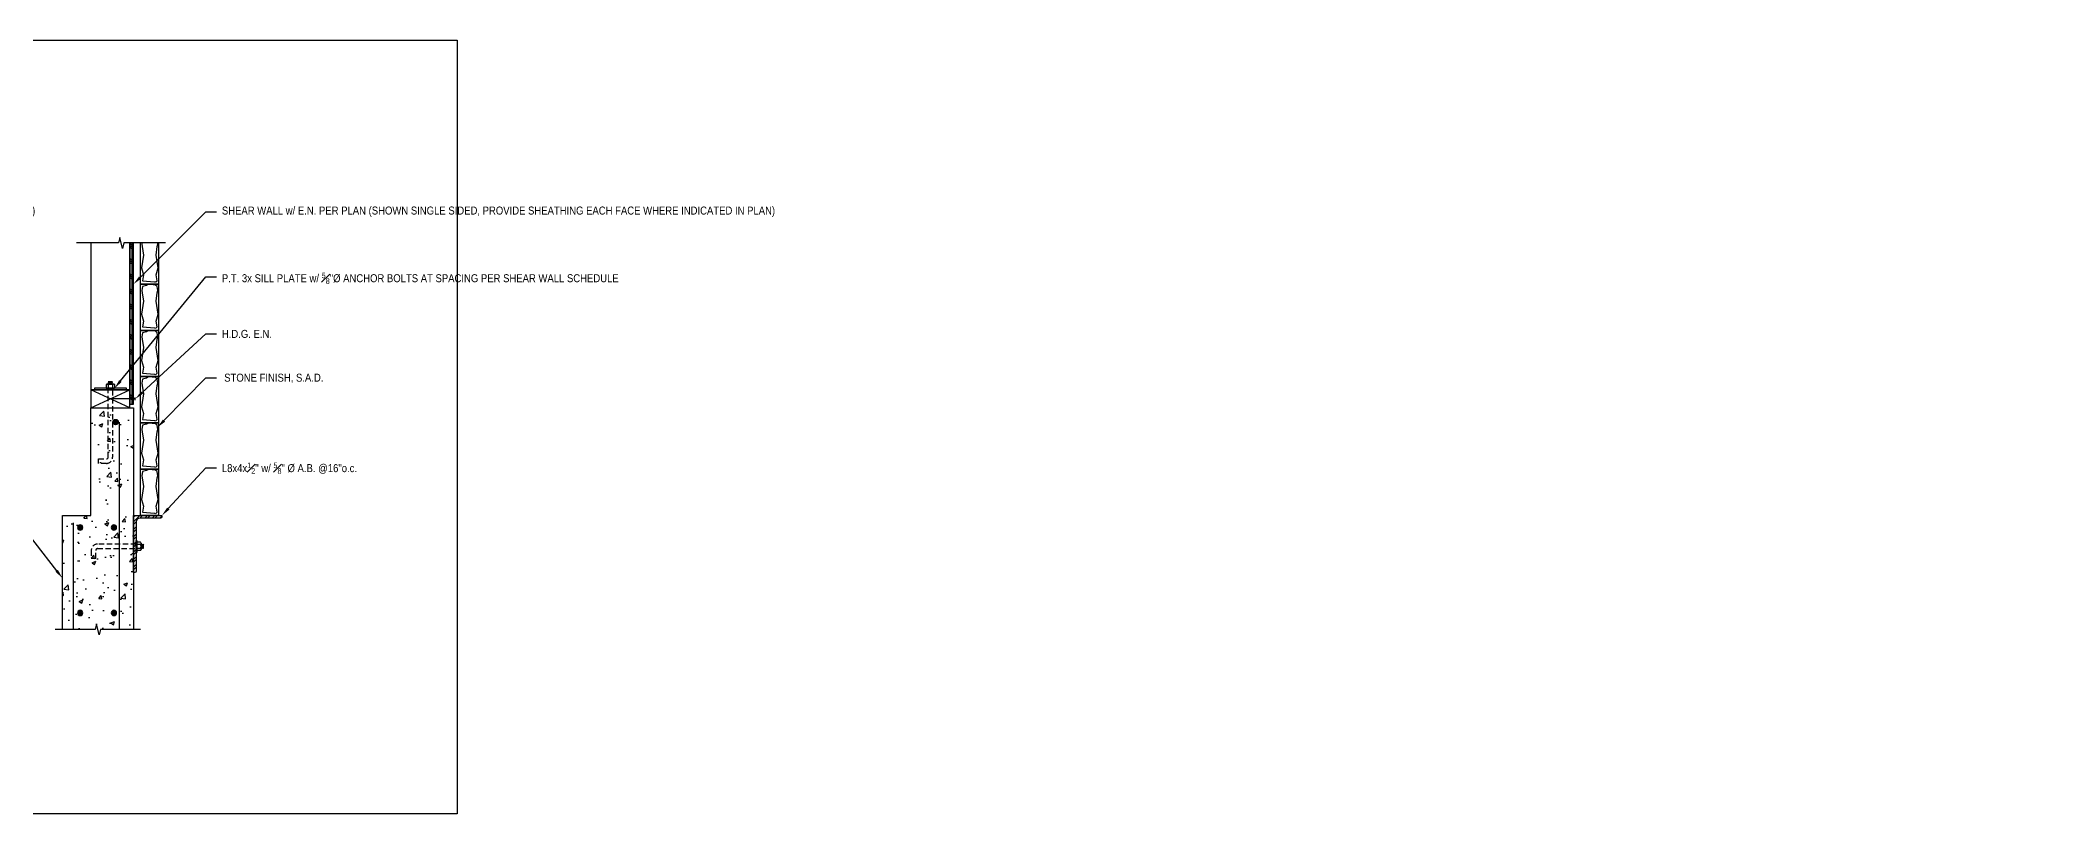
# Model space of a CAD drawing. Header units: inches. Extents: x -2661 to 42767, y -1222 to 9099.
# Drawn here: x 1597.8 to 1880.2, y 3637 to 3745.7 of the extents above; entities that cross this region are included whole.
import ezdxf
from ezdxf import colors
from ezdxf.entities.mleader import LeaderData, LeaderLine
from ezdxf.math import Vec2, Vec3

# ---------------------------------------------------------------- set-up
doc = ezdxf.new("R2010")
doc.units = ezdxf.units.IN
doc.header["$LTSCALE"] = 12
doc.header["$MEASUREMENT"] = 0
doc.linetypes.add('HIDDEN4', pattern=[0.09375, 0.0625, -0.03125])
doc.layers.get('0').update_dxf_attribs({"linetype": 'CONTINUOUS'})
doc.layers.add('DESIGNER COMMENTS', color=221, linetype='CONTINUOUS', plot=False)
doc.layers.add('NON-PLOT', color=253, linetype='CONTINUOUS', plot=False)
for name, color, linetype in [('S-ANNO-NOTE', 4, 'CONTINUOUS'), ('S-ARCH', 1, 'CONTINUOUS'), ('S-BOLT', 2, 'CONTINUOUS'), ('S-BREAK', 2, 'CONTINUOUS'), ('S-CONC', 4, 'CONTINUOUS'), ('S-NAIL', 2, 'CONTINUOUS'), ('S-REBAR', 7, 'CONTINUOUS'), ('S-SIMPSON', 2, 'CONTINUOUS'), ('S-STEEL', 4, 'CONTINUOUS'), ('S-WOOD', 3, 'CONTINUOUS')]:
    doc.layers.add(name, color=color, linetype=linetype)
doc.layers.add('S-HATCH1', color=1, linetype='CONTINUOUS', transparency=0.5)
doc.layers.add('S-HATCH2', color=2, linetype='CONTINUOUS', transparency=0.5)
doc.styles.add('Arial', font='arial.ttf', dxfattribs={"width": 0.85})

# ---------------------------------------------------------------- blocks, each defined once
blk = doc.blocks.new('*U233')
at = {"color": 3}
blk.add_line((0.2, 0.25), (-0.2, 0.25), dxfattribs=at)
blk.add_line((0, 0.25), (0, -3.25))
blk = doc.blocks.new('*U1287')
blk.add_lwpolyline([(2.5, -5.5), (0, -5.5), (0, 0), (2.5, 0)], close=True)
at = {"layer": 'S-WOOD', "color": 2}
for p, q in [((2.5, -5.5), (0, 0)), ((2.5, 0), (0, -5.5))]:
    blk.add_line(p, q, dxfattribs=at)
blk = doc.blocks.new('NUT-SM-THREADS-new')
for p, q in [((-0.94, 0.81), (-0.94, 0)), ((-0.94, 0), (-0.84, 0)), ((-0.84, 0), (0.84, 0)), ((-0.7, 0.94), (0.7, 0.94)), ((0.39, 1.44), (-0.5, 1.44)), ((-0.5, 1.44), (-0.39, 1.37)), ((-0.5, 1.31), (-0.39, 1.37)), ((0.5, 1.25), (-0.5, 1.31)), ((-0.5, 1.31), (-0.39, 1.25)), ((-0.5, 1.19), (-0.39, 1.25)), ((0.5, 1.12), (-0.5, 1.19)), ((-0.5, 1.19), (-0.39, 1.12)), ((-0.5, 1.06), (-0.39, 1.12)), ((0.5, 1), (-0.5, 1.06)), ((-0.5, 1.06), (-0.39, 1)), ((-0.5, 0.94), (-0.39, 1)), ((-0.47, 0.81), (-0.47, 0)), ((-0.39, 1.37), (0.39, 1.31)), ((-0.39, 1.25), (0.39, 1.19)), ((-0.39, 1.12), (0.39, 1.06)), ((-0.39, 1), (0.39, 0.94)), ((0.5, 1.37), (-0.09, 1.41)), ((0.39, 1.44), (0.39, 1.44)), ((0.39, 1.44), (0.5, 1.37)), ((0.39, 1.31), (0.5, 1.37)), ((0.39, 1.31), (0.5, 1.25)), ((0.39, 1.19), (0.5, 1.25)), ((0.39, 1.19), (0.5, 1.12)), ((0.39, 1.06), (0.5, 1.12)), ((0.39, 1.06), (0.5, 1)), ((0.39, 0.94), (0.5, 1)), ((0.47, 0.81), (0.47, 0)), ((0.84, 0), (0.94, 0)), ((0.94, 0.81), (0.94, 0))]:
    blk.add_line(p, q)
for centre, radius, start, end in [((-0.7, 0.65), 0.283, 33.8901, 146.1099), ((0, -0.01), 0.943, 60.1583, 119.8417), ((0.7, 0.65), 0.283, 33.8901, 146.1099)]:
    blk.add_arc(centre, radius, start, end)
blk = doc.blocks.new('NUT-w-4.5in-WASHER')
at = {"layer": 'S-BOLT'}
blk.add_lwpolyline([(-2.25, 0), (2.25, 0), (2.25, 0.25), (-2.25, 0.25)], close=True, dxfattribs=at)
at = {"layer": 'S-BOLT', "xscale": 0.625, "yscale": 0.625, "zscale": 0.625}
blk.add_blockref('NUT-SM-THREADS-new', (0, 0.25), dxfattribs=at)
blk = doc.blocks.new('*U521')
h = blk.add_hatch(color=256)
h.dxf.hatch_style = 1
h.paths.add_polyline_path([(0.375, 0, 1), (-0.375, 0, 1)])
at = {"color": 0}
blk.add_circle((0, 0), 0.375, dxfattribs=at)
blk = doc.blocks.new('*U2283')
at = {"layer": 'S-REBAR', "linetype": 'ByBlock'}
blk.add_blockref('*U521', (0, 0), dxfattribs=at)
blk = doc.blocks.new('*U2284')
at = {"layer": 'S-REBAR', "color": 0, "linetype": 'ByBlock', "lineweight": -2, "transparency": 16777216}
blk.add_blockref('*U2283', (0, 0), dxfattribs=at)
blk = doc.blocks.new('*U2288')
at = {"color": 0, "linetype": 'ByBlock'}
blk.add_lwpolyline([(6, 0), (0.38, 0), (0.19, -0.78), (-0.19, 0.78), (-0.38, 0), (-6, 0)], dxfattribs=at)
blk = doc.blocks.new('*U2286')
at = {"color": 0, "linetype": 'ByBlock'}
blk.add_lwpolyline([(6.25, 0), (0.38, 0), (0.19, -0.78), (-0.19, 0.78), (-0.38, 0), (-6.25, 0)], dxfattribs=at)
blk = doc.blocks.new('6 INCH ANCHOR BOLT')
at = {"layer": 'S-BOLT'}
for p, q in [((-0.59, 0.62), (-0.59, 0.11)), ((-0.44, 0.69), (0.44, 0.69)), ((0.25, 1.01), (-0.31, 1.01)), ((-0.31, 1.01), (-0.24, 0.97)), ((-0.31, 0.93), (-0.24, 0.97)), ((0.31, 0.89), (-0.31, 0.93)), ((-0.31, 0.93), (-0.24, 0.89)), ((-0.31, 0.85), (-0.24, 0.89)), ((0.31, 0.81), (-0.31, 0.85)), ((-0.31, 0.85), (-0.24, 0.81)), ((-0.31, 0.77), (-0.24, 0.81)), ((0.31, 0.73), (-0.31, 0.77)), ((-0.31, 0.77), (-0.24, 0.73)), ((-0.31, 0.69), (-0.24, 0.73)), ((-0.29, 0.62), (-0.29, 0.11)), ((-0.24, 0.97), (0.25, 0.93)), ((-0.24, 0.89), (0.25, 0.85)), ((-0.24, 0.81), (0.25, 0.77)), ((-0.24, 0.73), (0.25, 0.69)), ((0.31, 0.97), (-0.05, 0.99)), ((0.25, 1.01), (0.31, 0.97)), ((0.25, 0.93), (0.31, 0.97)), ((0.25, 0.93), (0.31, 0.89)), ((0.25, 0.85), (0.31, 0.89)), ((0.25, 0.85), (0.31, 0.81)), ((0.25, 0.77), (0.31, 0.81)), ((0.25, 0.77), (0.31, 0.73)), ((0.25, 0.69), (0.31, 0.73)), ((0.29, 0.62), (0.29, 0.11)), ((0.59, 0.62), (0.59, 0.11))]:
    blk.add_line(p, q, dxfattribs=at)
at = {"layer": 'S-BOLT', "linetype": 'HIDDEN4'}
for p, q in [((-0.31, 0), (-0.31, -5.44)), ((0.31, -5.44), (0.31, 0)), ((1.66, -5.69), (0.56, -5.69)), ((0.56, -6.31), (1.66, -6.31)), ((1.66, -6.31), (1.66, -5.69))]:
    blk.add_line(p, q, dxfattribs=at)
at = {"layer": 'S-BOLT'}
blk.add_lwpolyline([(0.85, 0.11), (0.85, 0), (-0.85, 0), (-0.85, 0.11)], close=True, dxfattribs=at)
for centre, radius, start, end in [((-0.44, 0.52), 0.177, 33.8901, 146.1099), ((0, 0.1), 0.589, 60.1583, 119.8417), ((0.44, 0.52), 0.177, 33.8901, 146.1099)]:
    blk.add_arc(centre, radius, start, end, dxfattribs=at)
at = {"layer": 'S-BOLT', "linetype": 'HIDDEN4'}
for radius in [0.875, 0.25]:
    blk.add_arc((0.56, -5.44), radius, 180, 270, dxfattribs=at)
blk = doc.blocks.new('*U2287')
at = {"xscale": -1}
blk.add_blockref('6 INCH ANCHOR BOLT', (0, 0), dxfattribs=at)

msp = doc.modelspace()

# ---------------------------------------------------------------- hatches: boundary and pattern name
at = {"layer": 'S-HATCH1'}
h = msp.add_hatch(dxfattribs=at)
h.set_pattern_fill('STEEL', color=256, scale=6, angle=180, style=0)
h.set_pattern_definition([(225, (2876.921, 4435.98934), (0.5303301, -0.5303301), []), (225, (2876.921, 4435.61434), (0.5303301, -0.5303301), [])])
edge = h.paths.add_edge_path()
edge.add_line((1614.88696, 3678.90753), (1614.88696, 3678.72003))
edge.add_arc((1614.69928, 3678.72012), 0.18768, 628.2239987, 719.973909, ccw=False)
edge.add_line((1614.69347, 3678.53253), (1611.76196, 3678.53253))
edge.add_arc((1611.76196, 3678.03253), 0.5, 450, 540)
edge.add_line((1611.26196, 3678.03253), (1611.26196, 3671.09503))
edge.add_arc((1611.07446, 3671.09503), 0.1875, 630, 720, ccw=False)
edge.add_line((1611.07446, 3670.90753), (1610.88696, 3670.90753))
edge.add_line((1610.88696, 3670.90753), (1610.88696, 3678.90753))
edge.add_line((1610.88696, 3678.90753), (1614.88696, 3678.90753))
at = {"layer": 'S-HATCH2'}
h = msp.add_hatch(dxfattribs=at)
h.set_pattern_fill('AR-CONC', color=256, scale=0.75, style=0)
h.set_pattern_definition([(50, (219.448, -63.4208), (5.3794514, -0.470641), [0.5625, -6.1875]), (355, (219.448, -63.421), (-1.040635, 5.641441), [0.45, -4.95]), (100.45144, (219.8965, -63.46), (4.3388164, 5.1708), [0.4780514, -5.258566]), (46.1842, (219.448, -61.921), (8.00431, -1.241395), [0.84375, -9.28125]), (96.63564, (220.115, -62.024), (7.009965, 7.30589), [0.717078, -7.887853]), (351.18416, (219.448, -61.921), (7.009965, 7.30589), [0.675, -7.425]), (21, (220.198, -62.2958), (4.476803, -3.0196417), [0.5625, -6.1875]), (326, (220.198, -62.296), (1.824865, 5.438625), [0.45, -4.95]), (71.45144, (220.571, -62.5474), (6.301668, 2.4189836), [0.4780514, -5.258566]), (37.5, (219.4482, -63.4208), (0.0911989, 2.4967039), [0, -4.89, 0, -5.025, 0, -4.96875]), (7.5, (219.4482, -63.4208), (1.9730215, 2.9580878), [0, -2.865, 0, -4.7775, 0, -1.89375]), (327.5, (217.7757, -63.4208), (4.0036683, -0.1691615), [0, -1.875, 0, -5.85, 0, -7.7625]), (317.5, (217.0257, -63.4208), (4.3738963, 0.7507874), [0, -2.4375, 0, -3.885, 0, -5.5125])])
h.paths.add_polyline_path([(1600.88696, 3662.90753), (1600.88696, 3678.90753), (1604.88696, 3678.90753), (1604.88696, 3694.03253), (1610.88696, 3694.03253), (1610.88696, 3662.90753)])
at = {"layer": 'S-WOOD'}
h = msp.add_hatch(dxfattribs=at)
h.set_pattern_fill('PLAST', color=1, scale=6, angle=-45, style=0)
h.set_pattern_definition([(315, (1610.387, 3695.4075), (1.06066, 1.06066), []), (315, (1610.5195, 3695.5401), (1.06066, 1.06066), []), (315, (1610.6521, 3695.6727), (1.06066, 1.06066), [])])
h.paths.add_polyline_path([(1610.38696, 3717.18715), (1610.38696, 3694.53253), (1610.88696, 3694.53253), (1610.88696, 3717.18715)])

# ---------------------------------------------------------------- linework, layer by layer
at = {"layer": 'DESIGNER COMMENTS'}
msp.add_lwpolyline([(1570.34738, 3745.66417), (1656.39186, 3745.66417), (1656.39186, 3637.00592), (1570.34738, 3637.00592)], close=True, dxfattribs=at)
at = {"layer": 'NON-PLOT'}
msp.add_lwpolyline([(1614.38696, 3717.18715), (1614.38696, 3711.40753), (1611.88696, 3711.40753), (1611.88696, 3717.18715)], dxfattribs=at)
for points in [[(1611.88696, 3704.90753), (1611.88696, 3711.40753), (1614.38696, 3711.40753), (1614.38696, 3704.90753)], [(1611.88696, 3698.40753), (1611.88696, 3704.90753), (1614.38696, 3704.90753), (1614.38696, 3698.40753)], [(1611.88696, 3691.90753), (1611.88696, 3698.40753), (1614.38696, 3698.40753), (1614.38696, 3691.90753)], [(1611.88696, 3685.40753), (1611.88696, 3691.90753), (1614.38696, 3691.90753), (1614.38696, 3685.40753)], [(1611.88696, 3678.90753), (1611.88696, 3685.40753), (1614.38696, 3685.40753), (1614.38696, 3678.90753)]]:
    msp.add_lwpolyline(points, close=True, dxfattribs=at)
at = {"layer": 'S-ARCH'}
for points in [[(1612.07827, 3717.18715), (1612.04765, 3716.99897), (1612.12565, 3716.67587), (1612.29352, 3715.48957), (1612.01506, 3713.6715), (1612.29352, 3712.7206), (1612.15429, 3711.88566), (1613.82101, 3711.74651), (1614.00056, 3711.7048)], [(1614.01648, 3711.7048), (1614.19557, 3711.88566), (1614.05634, 3712.7206), (1614.33479, 3713.6715), (1614.05634, 3715.48957), (1614.2242, 3716.67587), (1614.30221, 3716.99897), (1614.27159, 3717.18715)], [(1614.01648, 3705.2048), (1614.19557, 3705.38566), (1614.05634, 3706.2206), (1614.33479, 3707.1715), (1614.05634, 3708.98957), (1614.2242, 3710.17587), (1614.30221, 3710.49897), (1614.20855, 3711.07455), (1614.00056, 3711.2757), (1612.99337, 3711.37576), (1612.69088, 3711.2163), (1612.14131, 3711.07455), (1612.04765, 3710.49897), (1612.12565, 3710.17587), (1612.29352, 3708.98957), (1612.01506, 3707.1715), (1612.29352, 3706.2206), (1612.15429, 3705.38566), (1613.82101, 3705.24651), (1614.00056, 3705.2048)], [(1614.01648, 3698.7048), (1614.19557, 3698.88566), (1614.05634, 3699.7206), (1614.33479, 3700.6715), (1614.05634, 3702.48957), (1614.2242, 3703.67587), (1614.30221, 3703.99897), (1614.20855, 3704.57455), (1614.00056, 3704.7757), (1612.99337, 3704.87576), (1612.69088, 3704.7163), (1612.14131, 3704.57455), (1612.04765, 3703.99897), (1612.12565, 3703.67587), (1612.29352, 3702.48957), (1612.01506, 3700.6715), (1612.29352, 3699.7206), (1612.15429, 3698.88566), (1613.82101, 3698.74651), (1614.00056, 3698.7048)], [(1614.01648, 3692.2048), (1614.19557, 3692.38566), (1614.05634, 3693.2206), (1614.33479, 3694.1715), (1614.05634, 3695.98957), (1614.2242, 3697.17587), (1614.30221, 3697.49897), (1614.20855, 3698.07455), (1614.00056, 3698.2757), (1612.99337, 3698.37576), (1612.69088, 3698.2163), (1612.14131, 3698.07455), (1612.04765, 3697.49897), (1612.12565, 3697.17587), (1612.29352, 3695.98957), (1612.01506, 3694.1715), (1612.29352, 3693.2206), (1612.15429, 3692.38566), (1613.82101, 3692.24651), (1614.00056, 3692.2048)], [(1614.01648, 3685.7048), (1614.19557, 3685.88566), (1614.05634, 3686.7206), (1614.33479, 3687.6715), (1614.05634, 3689.48957), (1614.2242, 3690.67587), (1614.30221, 3690.99897), (1614.20855, 3691.57455), (1614.00056, 3691.7757), (1612.99337, 3691.87576), (1612.69088, 3691.7163), (1612.14131, 3691.57455), (1612.04765, 3690.99897), (1612.12565, 3690.67587), (1612.29352, 3689.48957), (1612.01506, 3687.6715), (1612.29352, 3686.7206), (1612.15429, 3685.88566), (1613.82101, 3685.74651), (1614.00056, 3685.7048)], [(1614.01648, 3679.2048), (1614.19557, 3679.38566), (1614.05634, 3680.2206), (1614.33479, 3681.1715), (1614.05634, 3682.98957), (1614.2242, 3684.17587), (1614.30221, 3684.49897), (1614.20855, 3685.07455), (1614.00056, 3685.2757), (1612.99337, 3685.37576), (1612.69088, 3685.2163), (1612.14131, 3685.07455), (1612.04765, 3684.49897), (1612.12565, 3684.17587), (1612.29352, 3682.98957), (1612.01506, 3681.1715), (1612.29352, 3680.2206), (1612.15429, 3679.38566), (1613.82101, 3679.24651), (1614.00056, 3679.2048)]]:
    msp.add_lwpolyline(points, dxfattribs=at)
at = {"layer": 'S-CONC'}
msp.add_lwpolyline([(1600.88696, 3662.90753), (1600.88696, 3678.90753), (1604.88696, 3678.90753), (1604.88696, 3694.03253), (1610.88696, 3694.03253), (1610.88696, 3662.90753)], dxfattribs=at)
at = {"layer": 'S-REBAR'}
for points in [[(1608.88696, 3692.03253), (1608.88696, 3662.90753)], [(1602.38696, 3677.85767), (1602.38696, 3662.90753)]]:
    msp.add_lwpolyline(points, dxfattribs=at)
at = {"layer": 'S-SIMPSON', "linetype": 'HIDDEN4'}
msp.add_lwpolyline([(1605.98071, 3686.84503), (1607.07446, 3686.84503, 0.414213562), (1607.32446, 3687.09503), (1607.32446, 3696.53253), (1607.94946, 3696.53253), (1607.94946, 3687.09503, -0.414213562), (1607.07446, 3686.22003), (1605.98071, 3686.22003)], format="xyb", close=True, dxfattribs=at)
at = {"layer": 'S-STEEL'}
msp.add_lwpolyline([(1614.88696, 3678.90753), (1614.88696, 3678.72003, -0.414213562), (1614.69946, 3678.53253), (1611.76196, 3678.53253, 0.414213562), (1611.26196, 3678.03253), (1611.26196, 3671.09503, -0.414213562), (1611.07446, 3670.90753), (1610.88696, 3670.90753), (1610.88696, 3678.90753)], format="xyb", close=True, dxfattribs=at)
at = {"layer": 'S-WOOD', "color": 1}
msp.add_line((1610.63696, 3717.18715), (1610.63696, 3694.53253), dxfattribs=at)
at = {"layer": 'S-WOOD'}
msp.add_lwpolyline([(1604.88696, 3717.18715), (1604.88696, 3696.53253), (1610.38696, 3696.53253), (1610.38696, 3717.18715)], dxfattribs=at)
msp.add_lwpolyline([(1610.38696, 3717.18715), (1610.38696, 3694.53253), (1610.88696, 3694.53253), (1610.88696, 3717.18715)], close=True, dxfattribs=at)

# ---------------------------------------------------------------- block references
at = {"xscale": -1, "rotation": 270}
msp.add_blockref('*U2287', (1611.26196, 3674.56378), dxfattribs=at)
at = {"layer": 'S-BREAK'}
for name, p in [('*U2286', (1609.13696, 3717.18715)), ('*U2288', (1605.88696, 3662.90753))]:
    msp.add_blockref(name, p, dxfattribs=at)
at = {"layer": 'S-NAIL', "color": 1, "rotation": 270}
msp.add_blockref('*U233', (1610.88696, 3695.28253), dxfattribs=at)
at = {"layer": 'S-REBAR'}
msp.add_blockref('*U2284', (1608.37382, 3692.03253), dxfattribs=at)
at = {"layer": 'S-REBAR', "linetype": 'ByBlock', "xscale": -1, "rotation": 180}
for p in [(1603.38696, 3677.21991), (1608.13696, 3677.21991), (1603.38696, 3665.21991), (1608.13696, 3665.21991)]:
    msp.add_blockref('*U521', p, dxfattribs=at)
at = {"layer": 'S-SIMPSON'}
msp.add_blockref('NUT-w-4.5in-WASHER', (1607.63696, 3696.53253), dxfattribs=at)
at = {"layer": 'S-WOOD', "xscale": -1, "rotation": 90}
msp.add_blockref('*U1287', (1604.88696, 3696.53253), dxfattribs=at)

# ---------------------------------------------------------------- leaders
at = {"layer": 'S-ANNO-NOTE'}
ml = msp.add_multileader_mtext('Standard', dxfattribs=at)
ml.set_content('SHEAR WALL w/ E.N. PER PLAN (SHOWN SINGLE SIDED, PROVIDE SHEATHING EACH FACE WHERE INDICATED IN PLAN)', color=256, style='Arial')
ml.set_leader_properties(color=2)
ml.build(insert=Vec2(0, 0))
ml.multileader.update_dxf_attribs({"dogleg_length": 0.36, "arrow_head_size": 1.3125, "scale": 12})
ctx = ml.context
ctx.base_point, ctx.scale, ctx.char_height, ctx.arrow_head_size, ctx.landing_gap_size, ctx.plane_origin = Vec3(1419.90185, 3723.18207), 12, 1.125, 1.3125, 0.75, Vec3(1376.43118, 4021.67937)
notes = []
notes.append((ctx, [(0, (1, 1, 0), (1418.40185, 3723.18207), (1, 0), 1.5, [(0, [(1408.23069, 3711.40243)], 0, [])])]))
ctx.mtext.insert, ctx.mtext.width, ctx.mtext.defined_height, ctx.mtext.flow_direction = Vec3(1420.65185, 3723.90995), 24.8520693, 3.69153, 5
ml = msp.add_multileader_mtext('Standard', dxfattribs=at)
ml.set_content('SHEAR WALL w/ E.N. PER PLAN (SHOWN SINGLE SIDED, PROVIDE SHEATHING EACH FACE WHERE INDICATED IN PLAN)', color=256, style='Arial')
ml.set_leader_properties(color=2)
ml.build(insert=Vec2(0, 0))
ml.multileader.update_dxf_attribs({"dogleg_length": 0.36, "arrow_head_size": 1.3125, "scale": 12})
ctx = ml.context
ctx.base_point, ctx.scale, ctx.char_height, ctx.arrow_head_size, ctx.landing_gap_size, ctx.plane_origin = Vec3(1518.53543, 3721.57358), 12, 1.125, 1.3125, 0.75, Vec3(1475.06476, 4021.67937)
notes.append((ctx, [(0, (1, 1, 0), (1517.03543, 3721.57358), (1, 0), 1.5, [(0, [(1506.86427, 3711.40243)], 0, [])])]))
ctx.mtext.insert, ctx.mtext.width, ctx.mtext.defined_height, ctx.mtext.flow_direction = Vec3(1519.28543, 3722.30146), 24.8520693, 3.69153, 5
ml = msp.add_multileader_mtext('Standard', dxfattribs=at)
ml.set_content('SHEAR WALL w/ E.N. PER PLAN (SHOWN SINGLE SIDED, PROVIDE SHEATHING EACH FACE WHERE INDICATED IN PLAN)', color=256, style='Arial')
ml.set_leader_properties(color=2)
ml.build(insert=Vec2(0, 0))
ml.multileader.update_dxf_attribs({"dogleg_length": 0.36, "arrow_head_size": 1.3125, "scale": 12})
ctx = ml.context
ctx.base_point, ctx.scale, ctx.char_height, ctx.arrow_head_size, ctx.landing_gap_size, ctx.plane_origin = Vec3(1622.55812, 3721.57358), 12, 1.125, 1.3125, 0.75, Vec3(1579.08745, 4021.67937)
notes.append((ctx, [(0, (1, 1, 0), (1621.05812, 3721.57358), (1, 0), 1.5, [(0, [(1610.88696, 3711.40243)], 0, [])])]))
ctx.mtext.insert, ctx.mtext.width, ctx.mtext.defined_height, ctx.mtext.flow_direction = Vec3(1623.30812, 3722.30146), 24.8520693, 3.69153, 5
ml = msp.add_multileader_mtext('Standard', dxfattribs=at)
ml.set_content('\\A1;P.T. 3x SILL PLATE w/ {\\H0.7x;\\S5#8;}"%%C ANCHOR BOLTS AT SPACING PER SHEAR WALL SCHEDULE', color=256, style='Arial')
ml.set_leader_properties(color=2)
ml.build(insert=Vec2(0, 0))
ml.multileader.update_dxf_attribs({"dogleg_length": 0.36, "arrow_head_size": 1.3125, "scale": 12})
ctx = ml.context
ctx.base_point, ctx.scale, ctx.char_height, ctx.arrow_head_size, ctx.landing_gap_size, ctx.plane_origin = Vec3(1419.90185, 3711.13447), 12, 1.125, 1.3125, 0.75, Vec3(1358.38704, 3992.08532)
notes.append((ctx, [(0, (1, 1, 0), (1418.40185, 3711.13447), (1, 0), 1.5, [(0, [(1405.56728, 3696.78253)], 0, [])])]))
ctx.mtext.insert, ctx.mtext.width, ctx.mtext.flow_direction = Vec3(1420.65185, 3711.70657), 21.5033221, 5
ml = msp.add_multileader_mtext('Standard', dxfattribs=at)
ml.set_content('\\A1;P.T. 3x SILL PLATE w/ {\\H0.7x;\\S5#8;}"%%C ANCHOR BOLTS AT SPACING PER SHEAR WALL SCHEDULE', color=256, style='Arial')
ml.set_leader_properties(color=2)
ml.build(insert=Vec2(0, 0))
ml.multileader.update_dxf_attribs({"dogleg_length": 0.36, "arrow_head_size": 1.3125, "scale": 12})
ctx = ml.context
ctx.base_point, ctx.scale, ctx.char_height, ctx.arrow_head_size, ctx.landing_gap_size, ctx.plane_origin = Vec3(1518.53543, 3712.44717), 12, 1.125, 1.3125, 0.75, Vec3(1457.02062, 3992.08532)
notes.append((ctx, [(0, (1, 1, 0), (1517.03543, 3712.44717), (1, 0), 1.5, [(0, [(1504.20086, 3696.78253)], 0, [])])]))
ctx.mtext.insert, ctx.mtext.width, ctx.mtext.flow_direction = Vec3(1519.28543, 3713.01927), 21.5033221, 5
ml = msp.add_multileader_mtext('Standard', dxfattribs=at)
ml.set_content('\\A1;P.T. 3x SILL PLATE w/ {\\H0.7x;\\S5#8;}"%%C ANCHOR BOLTS AT SPACING PER SHEAR WALL SCHEDULE', color=256, style='Arial')
ml.set_leader_properties(color=2)
ml.build(insert=Vec2(0, 0))
ml.multileader.update_dxf_attribs({"dogleg_length": 0.36, "arrow_head_size": 1.3125, "scale": 12})
ctx = ml.context
ctx.base_point, ctx.scale, ctx.char_height, ctx.arrow_head_size, ctx.landing_gap_size, ctx.plane_origin = Vec3(1622.55812, 3712.44717), 12, 1.125, 1.3125, 0.75, Vec3(1561.0433, 3992.08532)
notes.append((ctx, [(0, (1, 1, 0), (1621.05812, 3712.44717), (1, 0), 1.5, [(0, [(1608.22355, 3696.78253)], 0, [])])]))
ctx.mtext.insert, ctx.mtext.width, ctx.mtext.flow_direction = Vec3(1623.30812, 3713.01927), 21.5033221, 5
ml = msp.add_multileader_mtext('Standard', dxfattribs=at)
ml.set_content('{\\C4;H.D.G. E.N.}', color=256, style='Arial')
ml.set_leader_properties(color=2)
ml.build(insert=Vec2(0, 0))
ml.multileader.update_dxf_attribs({"dogleg_length": 0.36, "arrow_head_size": 1.3125, "scale": 12})
ctx = ml.context
ctx.base_point, ctx.scale, ctx.char_height, ctx.arrow_head_size, ctx.landing_gap_size, ctx.plane_origin = Vec3(1518.53543, 3704.40579), 12, 1.125, 1.3125, 0.75, Vec3(1474.18976, 4003.78588)
notes.append((ctx, [(0, (1, 1, 0), (1517.03543, 3704.40579), (1, 0), 1.5, [(0, [(1507.11427, 3695.28253)], 0, [])])]))
ctx.mtext.insert, ctx.mtext.width, ctx.mtext.flow_direction = Vec3(1519.28543, 3704.97788), 13.4672328, 5
ml = msp.add_multileader_mtext('Standard', dxfattribs=at)
ml.set_content('{\\C4;H.D.G. E.N.}', color=256, style='Arial')
ml.set_leader_properties(color=2)
ml.build(insert=Vec2(0, 0))
ml.multileader.update_dxf_attribs({"dogleg_length": 0.36, "arrow_head_size": 1.3125, "scale": 12})
ctx = ml.context
ctx.base_point, ctx.scale, ctx.char_height, ctx.arrow_head_size, ctx.landing_gap_size, ctx.plane_origin = Vec3(1622.55812, 3704.40579), 12, 1.125, 1.3125, 0.75, Vec3(1578.21245, 4003.78588)
notes.append((ctx, [(0, (1, 1, 0), (1621.05812, 3704.40579), (1, 0), 1.5, [(0, [(1611.13696, 3695.28253)], 0, [])])]))
ctx.mtext.insert, ctx.mtext.width, ctx.mtext.flow_direction = Vec3(1623.30812, 3704.97788), 13.4672328, 5
ml = msp.add_multileader_mtext('Standard', dxfattribs=at)
ml.set_content('STONE FINISH, S.A.D.', color=4, style='Arial')
ml.set_leader_properties(color=2)
ml.build(insert=Vec2(0, 0))
ml.multileader.update_dxf_attribs({"dogleg_length": 0.36, "arrow_head_size": 1.3125, "scale": 12})
ctx = ml.context
ctx.base_point, ctx.scale, ctx.char_height, ctx.arrow_head_size, ctx.landing_gap_size, ctx.plane_origin = Vec3(1518.53543, 3698.25532), 12, 1.125, 1.3125, 1.08, Vec3(1473.18535, 3991.40644)
notes.append((ctx, [(0, (1, 1, 0), (1517.03543, 3698.25532), (1, 0), 1.5, [(0, [(1510.23269, 3691.28676)], 0, [])])]))
ctx.mtext.insert, ctx.mtext.width, ctx.mtext.defined_height, ctx.mtext.flow_direction = Vec3(1519.61543, 3698.82741), 10.3297485, 3.69153, 5
ml = msp.add_multileader_mtext('Standard', dxfattribs=at)
ml.set_content('STONE FINISH, S.A.D.', color=4, style='Arial')
ml.set_leader_properties(color=2)
ml.build(insert=Vec2(0, 0))
ml.multileader.update_dxf_attribs({"dogleg_length": 0.36, "arrow_head_size": 1.3125, "scale": 12})
ctx = ml.context
ctx.base_point, ctx.scale, ctx.char_height, ctx.arrow_head_size, ctx.landing_gap_size, ctx.plane_origin = Vec3(1622.55812, 3698.25532), 12, 1.125, 1.3125, 1.08, Vec3(1577.20804, 3991.40644)
notes.append((ctx, [(0, (1, 1, 0), (1621.05812, 3698.25532), (1, 0), 1.5, [(0, [(1614.25538, 3691.28676)], 0, [])])]))
ctx.mtext.insert, ctx.mtext.width, ctx.mtext.defined_height, ctx.mtext.flow_direction = Vec3(1623.63812, 3698.82741), 10.3297485, 3.69153, 5
ml = msp.add_multileader_mtext('Standard', dxfattribs=at)
ml.set_content('CONCRETE WALL SUPPORT LEDGE AT STONE FINISH WHERE OCCURS', color=4, style='Arial')
ml.set_leader_properties(color=2)
ml.build(insert=Vec2(0, 0))
ml.multileader.update_dxf_attribs({"dogleg_length": 0.36, "arrow_head_size": 1.3125, "scale": 12})
ctx = ml.context
ctx.base_point, ctx.scale, ctx.char_height, ctx.arrow_head_size, ctx.landing_gap_size, ctx.plane_origin = Vec3(1518.53543, 3692.46791), 12, 1.125, 1.3125, 1.08, Vec3(1474.18976, 3992.73151)
notes.append((ctx, [(0, (1, 1, 0), (1517.03543, 3692.46791), (1, 0), 1.5, [(0, [(1509.11427, 3678.90753), (1509.11427, 3684.69212)], 0, [])])]))
ctx.mtext.insert, ctx.mtext.width, ctx.mtext.flow_direction = Vec3(1519.61543, 3693.04), 19.4367656, 5
ml = msp.add_multileader_mtext('Standard', dxfattribs=at)
ml.set_content('\\A1;L8x4x{\\H0.7x;\\S1#2;}" w/ {\\H0.7x;\\S5#8;}" %%C A.B. @16"o.c.  ', color=256, style='Arial')
ml.set_leader_properties(color=2)
ml.build(insert=Vec2(0, 0))
ml.multileader.update_dxf_attribs({"dogleg_length": 0.36, "arrow_head_size": 1.3125, "scale": 12})
ctx = ml.context
ctx.base_point, ctx.scale, ctx.char_height, ctx.arrow_head_size, ctx.landing_gap_size, ctx.plane_origin = Vec3(1622.55812, 3685.61503), 12, 1.125, 1.3125, 0.75, Vec3(1653.59756, 3975.73104)
notes.append((ctx, [(1, (1, 1, 0), (1621.05812, 3685.61503), (1, 0), 1.5, [(0, [(1614.88696, 3678.90753)], 0, [])])]))
ctx.mtext.insert, ctx.mtext.width, ctx.mtext.flow_direction = Vec3(1623.30812, 3686.3429), 10.7187147, 5
ml = msp.add_multileader_mtext('Standard', dxfattribs=at)
ml.set_content('FINISH GRADE OR HARDSCAPE WHERE OCCURS, S.A.D.', color=4, style='Arial')
ml.set_leader_properties(color=2)
ml.build(insert=Vec2(0, 0))
ml.multileader.update_dxf_attribs({"dogleg_length": 0.36, "arrow_head_size": 1.3125, "scale": 12})
ctx = ml.context
ctx.base_point, ctx.scale, ctx.char_height, ctx.arrow_head_size, ctx.landing_gap_size, ctx.plane_origin = Vec3(1523.43465, 3684.34256), 12, 1.125, 1.3125, 1.08, Vec3(1477.35287, 3980.05862)
notes.append((ctx, [(0, (1, 1, 0), (1521.93465, 3684.34256), (1, 0), 1.5, [(0, [(1517.60779, 3680.15753)], 0, [])])]))
ctx.mtext.insert, ctx.mtext.width, ctx.mtext.defined_height, ctx.mtext.flow_direction = Vec3(1524.51465, 3685.01633), 23.6932432, 4.6428, 5
ml = msp.add_multileader_mtext('Standard', dxfattribs=at)
ml.set_content('\\A1;CONCRETE RETAINING WALL PER PLAN', color=256, style='Arial')
ml.set_leader_properties(color=2)
ml.build(insert=Vec2(0, 0))
ml.multileader.update_dxf_attribs({"dogleg_length": 0.36, "arrow_head_size": 1.3125, "scale": 12})
ctx = ml.context
ctx.base_point, ctx.scale, ctx.char_height, ctx.arrow_head_size, ctx.landing_gap_size, ctx.plane_origin = Vec3(1576.03806, 3679.00768), 12, 1.125, 1.3125, 0.75, Vec3(1557.0433, 3964.68223)
ctx.text_align_type = 2
notes.append((ctx, [(1, (1, 1, 0), (1594.02888, 3679.00768), (-1, 0), 1.5, [(0, [(1600.88696, 3670.10517)], 0, [])])]))
ctx.mtext.insert, ctx.mtext.width, ctx.mtext.alignment, ctx.mtext.flow_direction = Vec3(1591.77888, 3679.57056), 17.75, 3, 5
ml = msp.add_multileader_mtext('Standard', dxfattribs=at)
ml.set_content('\\A1;CONTRACTORS OPTION TO REPLACE MASONRY STONE SUPPORT w/ POURED IN PLACE CONCRETE w/ DOUBLE MAT OF REINFORCING', color=4, style='Arial')
ml.set_leader_properties(color=2)
ml.build(insert=Vec2(0, 0))
ml.multileader.update_dxf_attribs({"dogleg_length": 0.36, "arrow_head_size": 1.3125, "scale": 12})
ctx = ml.context
ctx.base_point, ctx.scale, ctx.char_height, ctx.arrow_head_size, ctx.landing_gap_size, ctx.plane_origin = Vec3(1419.90185, 3679.06154), 12, 1.125, 1.3125, 1.08, Vec3(1474.6096, 3944.50598)
notes.append((ctx, [(0, (1, 1, 0), (1418.40185, 3679.06154), (1, 0), 1.5, [(0, [(1413.85569, 3674.72003)], 0, [])])]))
ctx.mtext.insert, ctx.mtext.width, ctx.mtext.defined_height, ctx.mtext.flow_direction = Vec3(1420.98185, 3679.63364), 28.0949883, 5.13975, 5
ml = msp.add_multileader_mtext('Standard', dxfattribs=at)
ml.set_content('\\A1;CONCRETE RETAINING WALL PER PLAN', color=256, style='Arial')
ml.set_leader_properties(color=2)
ml.build(insert=Vec2(0, 0))
ml.multileader.update_dxf_attribs({"dogleg_length": 0.36, "arrow_head_size": 1.3125, "scale": 12})
ctx = ml.context
ctx.base_point, ctx.scale, ctx.char_height, ctx.arrow_head_size, ctx.landing_gap_size, ctx.plane_origin = Vec3(1523.43465, 3658.54032), 12, 1.125, 1.3125, 0.75, Vec3(1555.70793, 3964.68223)
notes.append((ctx, [(1, (1, 1, 0), (1521.93465, 3658.54032), (1, 0), 1.5, [(0, [(1511.36427, 3668.67266)], 0, [])])]))
ctx.mtext.insert, ctx.mtext.width, ctx.mtext.flow_direction = Vec3(1524.18465, 3659.1032), 17.75, 5
for ctx, leaders in notes:
    for number, flags, end, landing, length, lines in leaders:
        leader = LeaderData()
        leader.index, (leader.has_last_leader_line, leader.has_dogleg_vector, leader.attachment_direction) = number, flags
        leader.last_leader_point, leader.dogleg_vector, leader.dogleg_length = Vec3(end), Vec3(landing), length
        for number, points, colour, breaks in lines:
            line = LeaderLine()
            line.index, line.vertices, line.color, line.breaks = number, Vec3.list(points), colors.encode_raw_color(colour), breaks
            leader.lines.append(line)
        ctx.leaders.append(leader)

doc.saveas('drawing.dxf')
